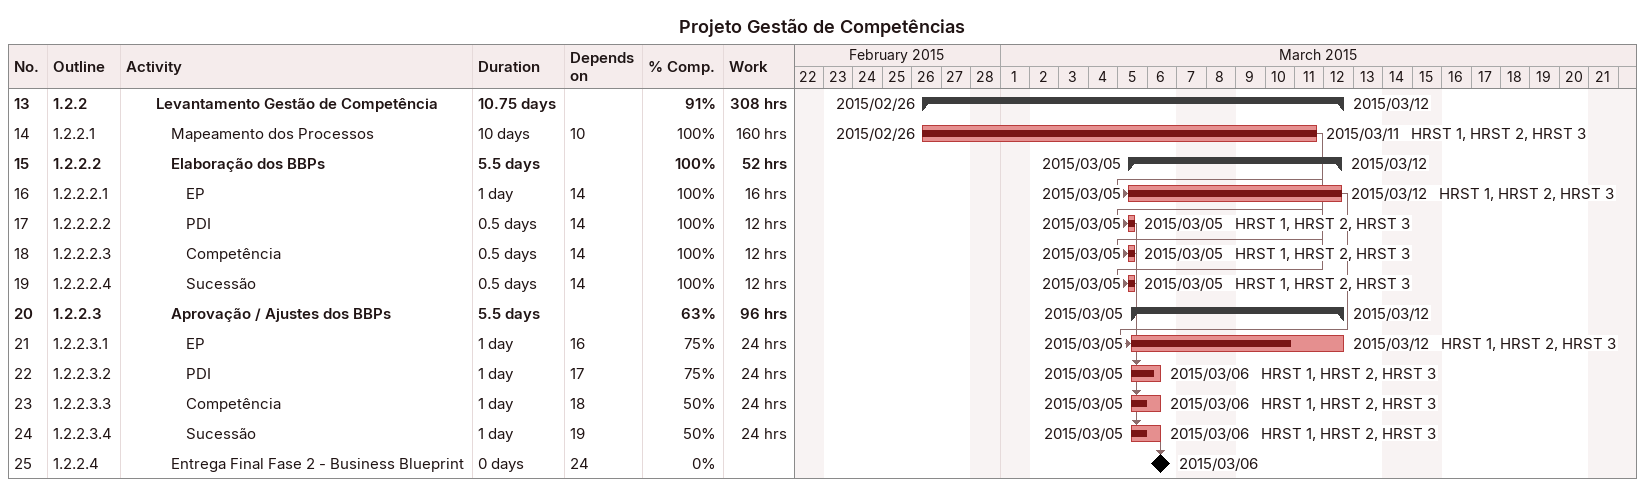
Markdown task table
Projeto Gestão de Competências

| ID | WBS | Task | Duration | Start | Finish | Predecessors | Resources | % complete | Work (h) |
|---|---|---|---|---|---|---|---|---|---|
| 13 | 1.2.2 | **Levantamento Gestão de Competência** | 10.75d | 2015-02-26 | 2015-03-12 |  |  | 91 | 308 |
| 14 | 1.2.2.1 | Mapeamento dos Processos | 10d | 2015-02-26 | 2015-03-11 | 10 | HRST 1, HRST 2, HRST 3 | 100 | 160 |
| 15 | 1.2.2.2 | **Elaboração dos BBPs** | 5.5d | 2015-03-05 | 2015-03-12 |  |  | 100 | 52 |
| 16 | 1.2.2.2.1 | EP | 1d | 2015-03-05 | 2015-03-12 | 14 | HRST 1, HRST 2, HRST 3 | 100 | 16 |
| 17 | 1.2.2.2.2 | PDI | 0.5d | 2015-03-05 | 2015-03-05 | 14 | HRST 1, HRST 2, HRST 3 | 100 | 12 |
| 18 | 1.2.2.2.3 | Competência | 0.5d | 2015-03-05 | 2015-03-05 | 14 | HRST 1, HRST 2, HRST 3 | 100 | 12 |
| 19 | 1.2.2.2.4 | Sucessão | 0.5d | 2015-03-05 | 2015-03-05 | 14 | HRST 1, HRST 2, HRST 3 | 100 | 12 |
| 20 | 1.2.2.3 | **Aprovação / Ajustes dos BBPs** | 5.5d | 2015-03-05 | 2015-03-12 |  |  | 63 | 96 |
| 21 | 1.2.2.3.1 | EP | 1d | 2015-03-05 | 2015-03-12 | 16 | HRST 1, HRST 2, HRST 3 | 75 | 24 |
| 22 | 1.2.2.3.2 | PDI | 1d | 2015-03-05 | 2015-03-06 | 17 | HRST 1, HRST 2, HRST 3 | 75 | 24 |
| 23 | 1.2.2.3.3 | Competência | 1d | 2015-03-05 | 2015-03-06 | 18 | HRST 1, HRST 2, HRST 3 | 50 | 24 |
| 24 | 1.2.2.3.4 | Sucessão | 1d | 2015-03-05 | 2015-03-06 | 19 | HRST 1, HRST 2, HRST 3 | 50 | 24 |
| 25 | 1.2.2.4 | Entrega Final Fase 2 - Business Blueprint | 0d | 2015-03-06 | 2015-03-06 | 24 |  | 0 |  |
